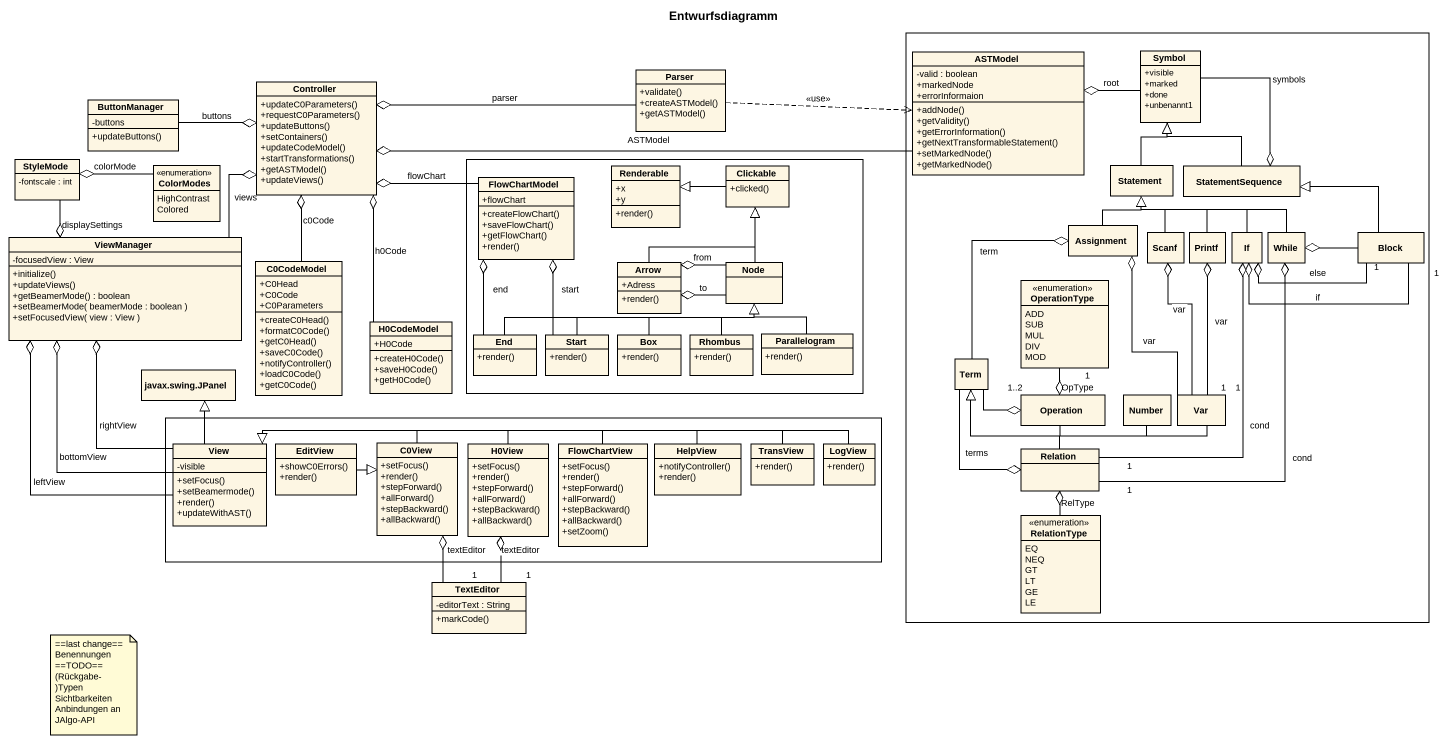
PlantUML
@startuml
title Entwurfsdiagramm
hide circle
hide empty members
skinparam classAttributeIconSize 0
rectangle " " as rectangle1 {
  class ASTModel {
    -valid : boolean
    +markedNode
    +errorInformaion
    +addNode()
    +getValidity()
    +getErrorInformation()
    +getNextTransformableStatement()
    +setMarkedNode()
    +getMarkedNode()
  }
  class Symbol {
    +visible
    +marked
    +done
    +unbenannt1
  }
  class Statement
  class StatementSequence
  class Assignment
  class Scanf
  class Printf
  class "If" as If_
  class "While" as While_
  class Block
  enum OperationType {
    ADD
    SUB
    MUL
    DIV
    MOD
  }
  class Term
  class Operation
  class Number
  class Var
  class Relation
  enum RelationType {
    EQ
    NEQ
    GT
    LT
    GE
    LE
  }
}
class Controller {
  +updateC0Parameters()
  +requestC0Parameters()
  +updateButtons()
  +setContainers()
  +updateCodeModel()
  +startTransformations()
  +getASTModel()
  +updateViews()
}
class Parser {
  +validate()
  +createASTModel()
  +getASTModel()
}
class ButtonManager {
  -buttons
  +updateButtons()
}
class StyleMode {
  -fontscale : int
}
enum ColorModes {
  HighContrast
  Colored
}
rectangle " " as rectangle2 {
  class Renderable {
    +x
    +y
    +render()
  }
  class Clickable {
    +clicked()
  }
  class FlowChartModel {
    +flowChart
    +createFlowChart()
    +saveFlowChart()
    +getFlowChart()
    +render()
  }
  class Arrow {
    +Adress
    +render()
  }
  class "Node" as Node_
  class "End" as End_ {
    +render()
  }
  class "Start" as Start_ {
    +render()
  }
  class "Box" as Box_ {
    +render()
  }
  class Rhombus {
    +render()
  }
  class Parallelogram {
    +render()
  }
}
class ViewManager {
  -focusedView : View
  +initialize()
  +updateViews()
  +getBeamerMode() : boolean
  +setBeamerMode( beamerMode : boolean )
  +setFocusedView( view : View )
}
class C0CodeModel {
  +C0Head
  +C0Code
  +C0Parameters
  +createC0Head()
  +formatC0Code()
  +getC0Head()
  +saveC0Code()
  +notifyController()
  +loadC0Code()
  +getC0Code()
}
class H0CodeModel {
  +H0Code
  +createH0Code()
  +saveH0Code()
  +getH0Code()
}
class "javax.swing.JPanel" as javax_swing_JPanel
rectangle " " as rectangle3 {
  class View {
    -visible
    +setFocus()
    +setBeamermode()
    +render()
    +updateWithAST()
  }
  class EditView {
    +showC0Errors()
    +render()
  }
  class C0View {
    +setFocus()
    +render()
    +stepForward()
    +allForward()
    +stepBackward()
    +allBackward()
  }
  class H0View {
    +setFocus()
    +render()
    +stepForward()
    +allForward()
    +stepBackward()
    +allBackward()
  }
  class FlowChartView {
    +setFocus()
    +render()
    +stepForward()
    +allForward()
    +stepBackward()
    +allBackward()
    +setZoom()
  }
  class HelpView {
    +notifyController()
    +render()
  }
  class TransView {
    +render()
  }
  class LogView {
    +render()
  }
}
class TextEditor {
  -editorText : String
  +markCode()
}
ASTModel o-right- Symbol : root
Controller o-right- ASTModel : ASTModel
Controller o-right- Parser : parser
Controller o-left- ButtonManager : buttons
Controller o-right- FlowChartModel : flowChart
Controller o-- ViewManager : views
Controller o-- C0CodeModel : c0Code
Controller o-- H0CodeModel : h0Code
Parser .right.> ASTModel : <<use>>
StyleMode o-right- ColorModes : colorMode
Clickable -left-|> Renderable
Statement -up-|> Symbol
StatementSequence -up-|> Symbol
StatementSequence o-up- Symbol : symbols
FlowChartModel o-- End_ : end
FlowChartModel o-- Start_ : start
ViewManager o-up- StyleMode : displaySettings
ViewManager o-- View : bottomView
ViewManager o-- View : rightView
ViewManager o-- View : leftView
Assignment -up-|> Statement
Assignment o-- Term : term
Assignment o-- Var : var
Scanf -up-|> Statement
Scanf o-- "1" Var : var
Printf -up-|> Statement
Printf o-- "1" Var : var
If_ -up-|> Statement
If_ o-right- "1" Block : if
If_ o-right- Block : else
If_ o-- "1" Relation : cond
While_ -left-|> Statement
While_ o-right- "1" Block
While_ o-- "1" Relation : cond
Block -left-|> StatementSequence
Arrow -up-|> Clickable
Arrow o-right- Node_ : from
Arrow o-right- Node_ : to
Node_ -up-|> Clickable
End_ -right-|> Node_
Start_ -right-|> Node_
Box_ -up-|> Node_
Rhombus -up-|> Node_
Parallelogram -up-|> Node_
Operation o-up- "1" OperationType : OpType
Operation o-left- "1..2" Term
Operation -left-|> Term
Number -left-|> Term
Var -left-|> Term
View -up-|> javax_swing_JPanel
EditView -right-|> C0View
C0View -left-|> View
C0View o-- "1" TextEditor : textEditor
H0View -left-|> View
H0View o-- "1" TextEditor : textEditor
FlowChartView -left-|> View
HelpView -left-|> View
TransView -left-|> View
LogView -left-|> View
Relation o-up- Term : terms
Relation -up-|> Term
Relation o-- RelationType : RelType
note as N1
  ~==last change==
  Benennungen
  ~==TODO==
  (Rückgabe-)Typen
  Sichtbarkeiten
  Anbindungen an JAlgo-API
end note
@enduml
